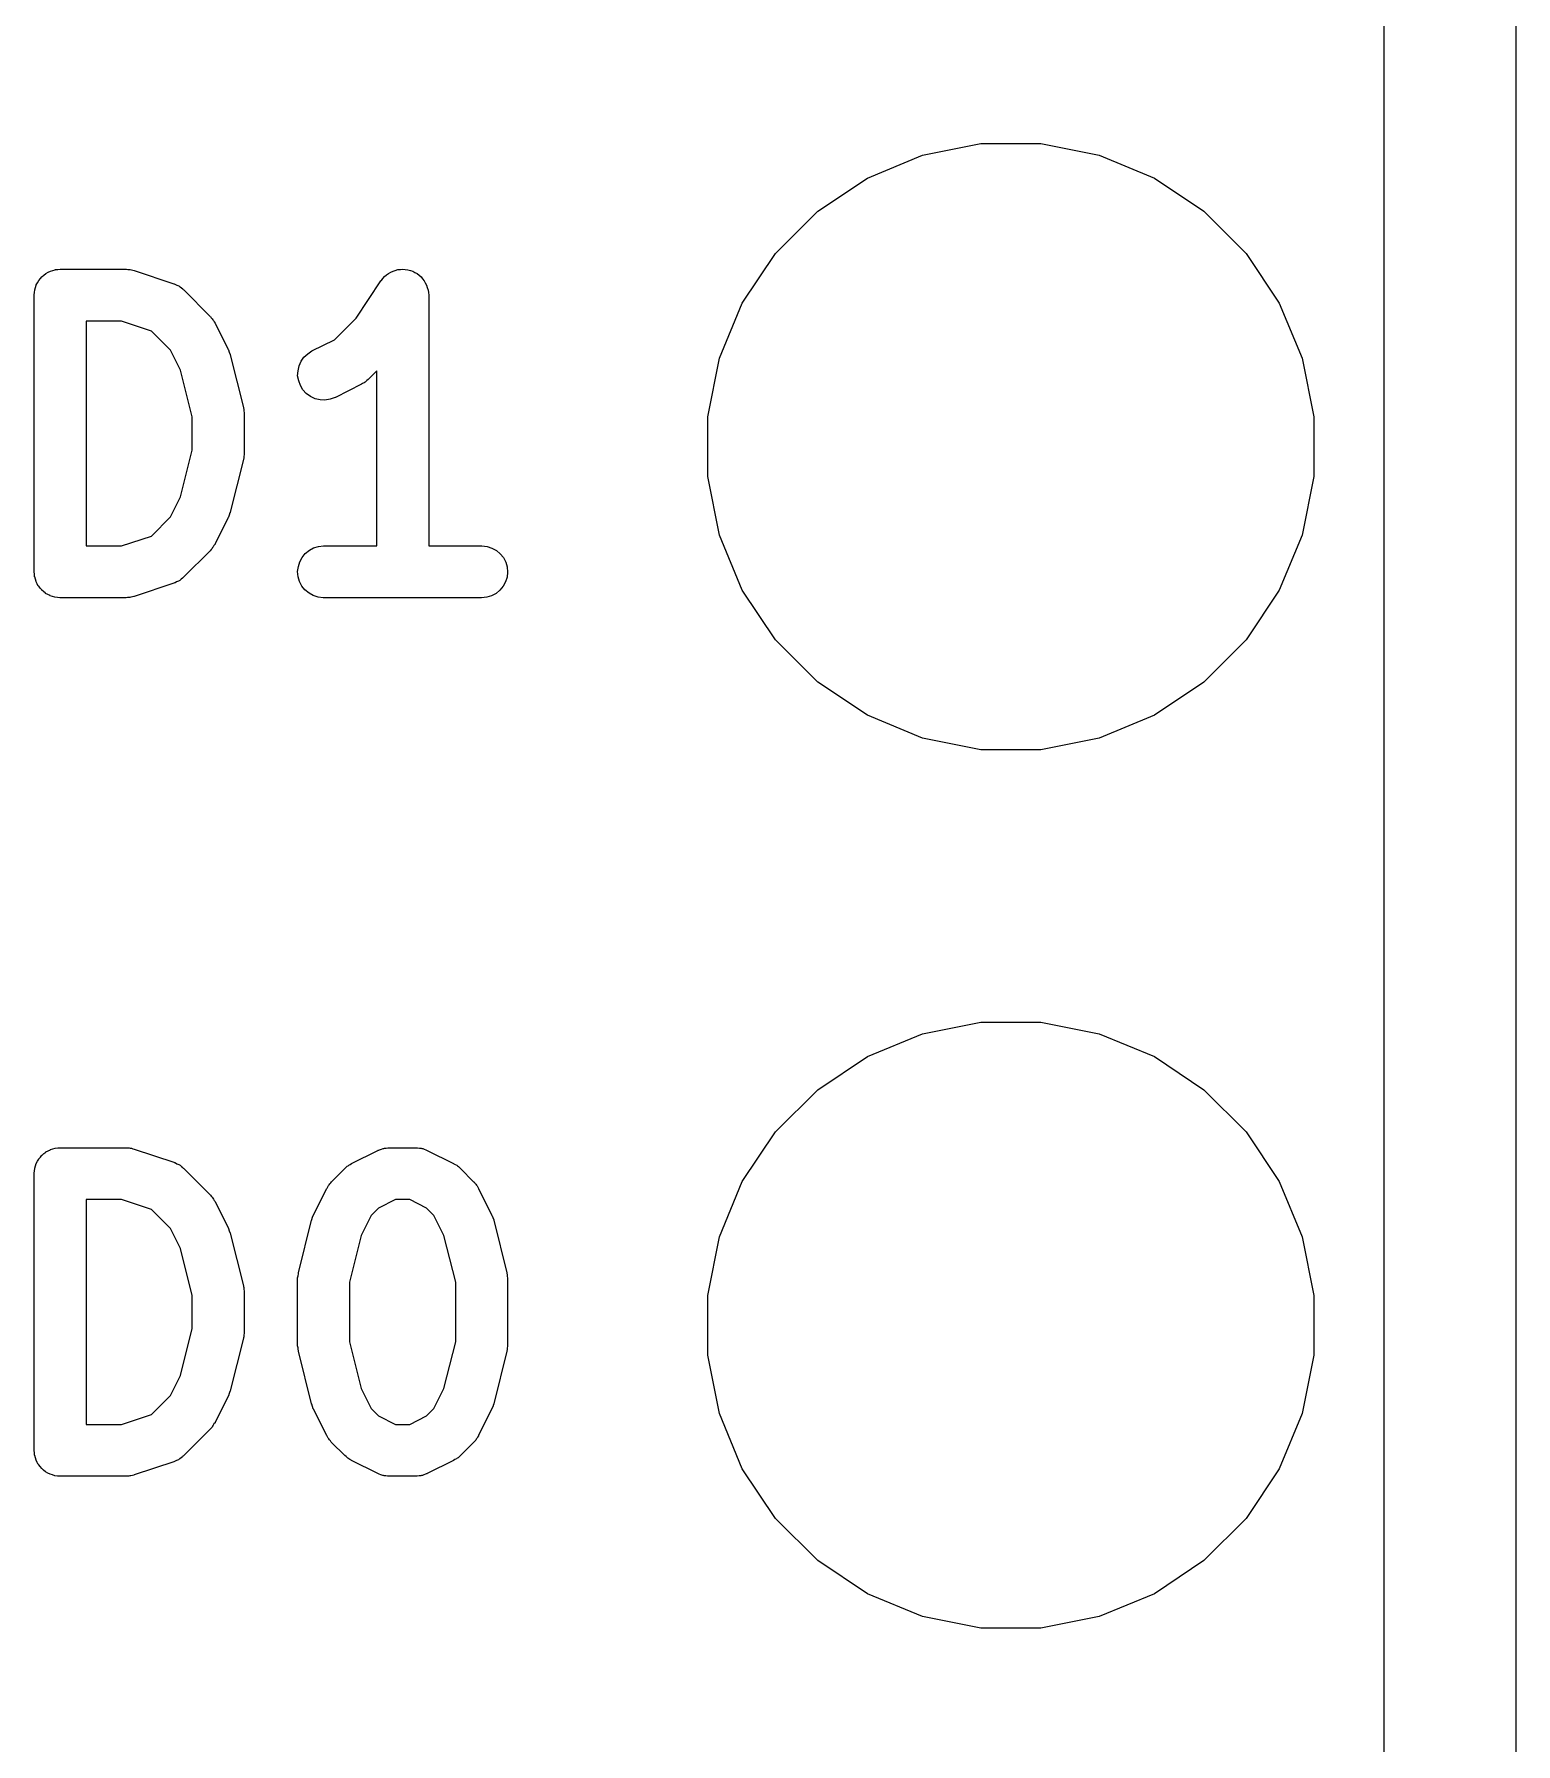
# Model space of a CAD drawing. Extents: x -557.2 to -539.1, y -88 to -54.6.
# Drawn here: x -543.362 to -539.077, y -72.508 to -67.565 of the extents above; entities that cross this region are included whole.
import ezdxf

# ---------------------------------------------------------------- set-up
doc = ezdxf.new("R2010")
doc.units = 0
doc.layers.add('BLACK', color=7, linetype='CONTINUOUS')

msp = doc.modelspace()

# ---------------------------------------------------------------- linework, layer by layer
at = {"layer": 'BLACK', "linetype": 'CONTINUOUS'}
for p, q in [((-539.077, -59.8772), (-539.077, -87.7984)), ((-539.458, -87.6173), (-539.458, -60.0583)), ((-540.793, -67.9152), (-540.624, -67.8815)), ((-540.624, -67.8815), (-540.451, -67.8815)), ((-540.451, -67.8815), (-540.282, -67.9152)), ((-540.952, -67.9812), (-540.793, -67.9152)), ((-540.282, -67.9152), (-540.122, -67.9812)), ((-541.096, -68.0771), (-540.952, -67.9812)), ((-540.122, -67.9812), (-539.979, -68.0771)), ((-541.218, -68.1992), (-541.096, -68.0771)), ((-539.979, -68.0771), (-539.857, -68.1992)), ((-541.314, -68.3427), (-541.218, -68.1992)), ((-539.857, -68.1992), (-539.761, -68.3427)), ((-543.334, -68.2617), (-543.328, -68.2572)), ((-543.328, -68.2569), (-543.322, -68.2537)), ((-543.328, -68.2571), (-543.328, -68.2569)), ((-543.328, -68.2572), (-543.328, -68.2571)), ((-543.322, -68.2537), (-543.315, -68.2504)), ((-543.315, -68.2502), (-543.308, -68.2482)), ((-543.315, -68.2503), (-543.315, -68.2502)), ((-543.315, -68.2504), (-543.315, -68.2503)), ((-543.308, -68.2482), (-543.301, -68.2461)), ((-543.301, -68.246), (-543.294, -68.2454)), ((-543.301, -68.2461), (-543.301, -68.246)), ((-543.301, -68.2461), (-543.301, -68.2461)), ((-543.294, -68.2454), (-543.287, -68.2447)), ((-543.287, -68.2447), (-543.096, -68.2447)), ((-543.096, -68.2447), (-543.095, -68.2447)), ((-543.095, -68.2447), (-543.091, -68.2452)), ((-543.091, -68.2452), (-543.087, -68.2453)), ((-543.087, -68.2453), (-543.084, -68.246)), ((-543.084, -68.246), (-543.081, -68.2463)), ((-543.081, -68.2463), (-543.077, -68.2476)), ((-543.077, -68.2476), (-543.073, -68.2486)), ((-543.073, -68.2486), (-542.958, -68.2866)), ((-542.343, -68.2614), (-542.337, -68.2569)), ((-542.337, -68.2569), (-542.331, -68.2533)), ((-542.337, -68.2569), (-542.337, -68.2569)), ((-542.337, -68.2569), (-542.337, -68.2569)), ((-542.331, -68.2533), (-542.324, -68.2502)), ((-542.324, -68.2501), (-542.318, -68.2481)), ((-542.324, -68.2502), (-542.324, -68.2501)), ((-542.324, -68.2501), (-542.324, -68.2501)), ((-542.318, -68.2481), (-542.31, -68.246)), ((-542.31, -68.246), (-542.303, -68.2454)), ((-542.31, -68.246), (-542.31, -68.246)), ((-542.31, -68.246), (-542.31, -68.246)), ((-542.303, -68.2454), (-542.296, -68.2447)), ((-542.296, -68.2447), (-542.296, -68.2447)), ((-542.296, -68.2447), (-542.289, -68.2455)), ((-542.296, -68.2447), (-542.296, -68.2447)), ((-542.289, -68.2455), (-542.281, -68.2462)), ((-542.281, -68.2462), (-542.281, -68.2463)), ((-542.281, -68.2463), (-542.281, -68.2463)), ((-542.281, -68.2463), (-542.274, -68.2483)), ((-542.274, -68.2483), (-542.267, -68.2506)), ((-542.267, -68.2506), (-542.267, -68.2506)), ((-542.267, -68.2506), (-542.267, -68.2506)), ((-542.267, -68.2506), (-542.261, -68.2539)), ((-542.261, -68.2539), (-542.254, -68.2575)), ((-542.254, -68.2575), (-542.254, -68.2576)), ((-542.254, -68.2576), (-542.254, -68.2576)), ((-542.254, -68.2576), (-542.249, -68.2619)), ((-543.361, -68.3116), (-543.36, -68.3046)), ((-543.36, -68.3041), (-543.358, -68.2974)), ((-543.36, -68.3044), (-543.36, -68.3041)), ((-543.36, -68.3046), (-543.36, -68.3044)), ((-543.358, -68.2974), (-543.356, -68.2906)), ((-543.356, -68.2902), (-543.352, -68.2839)), ((-543.356, -68.2904), (-543.356, -68.2902)), ((-543.356, -68.2906), (-543.356, -68.2904)), ((-543.352, -68.2839), (-543.349, -68.2778)), ((-543.349, -68.2773), (-543.344, -68.2719)), ((-543.349, -68.2776), (-543.349, -68.2773)), ((-543.349, -68.2778), (-543.349, -68.2776)), ((-543.344, -68.2719), (-543.34, -68.2665)), ((-543.34, -68.2663), (-543.339, -68.2661)), ((-543.34, -68.2665), (-543.34, -68.2663)), ((-543.339, -68.2661), (-543.334, -68.2617)), ((-542.958, -68.2866), (-542.957, -68.287)), ((-542.957, -68.287), (-542.955, -68.2879)), ((-542.955, -68.2879), (-542.953, -68.2886)), ((-542.953, -68.2886), (-542.949, -68.291)), ((-542.949, -68.291), (-542.944, -68.2931)), ((-542.944, -68.2931), (-542.942, -68.2944)), ((-542.942, -68.2944), (-542.94, -68.2955)), ((-542.94, -68.2955), (-542.936, -68.2987)), ((-542.936, -68.2987), (-542.932, -68.3017)), ((-542.932, -68.3017), (-542.931, -68.3034)), ((-542.931, -68.3034), (-542.929, -68.3048)), ((-542.929, -68.3048), (-542.853, -68.381)), ((-542.431, -68.3862), (-542.359, -68.2781)), ((-542.359, -68.2781), (-542.358, -68.2773)), ((-542.358, -68.2772), (-542.354, -68.2718)), ((-542.358, -68.2773), (-542.358, -68.2772)), ((-542.358, -68.2773), (-542.358, -68.2773)), ((-542.358, -68.2773), (-542.358, -68.2773)), ((-542.354, -68.2718), (-542.349, -68.2661)), ((-542.349, -68.266), (-542.343, -68.2614)), ((-542.349, -68.2661), (-542.349, -68.266)), ((-542.349, -68.2661), (-542.349, -68.2661)), ((-542.249, -68.2619), (-542.243, -68.2669)), ((-542.243, -68.2669), (-542.243, -68.2669)), ((-542.243, -68.2669), (-542.243, -68.2669)), ((-542.243, -68.2669), (-542.239, -68.2723)), ((-542.239, -68.2723), (-542.234, -68.2782)), ((-542.234, -68.2782), (-542.234, -68.2783)), ((-542.234, -68.2783), (-542.234, -68.2783)), ((-542.234, -68.2783), (-542.231, -68.2846)), ((-542.231, -68.2846), (-542.227, -68.2911)), ((-542.227, -68.2911), (-542.227, -68.2912)), ((-542.227, -68.2912), (-542.227, -68.2912)), ((-542.227, -68.2912), (-542.225, -68.2981)), ((-542.225, -68.2981), (-542.223, -68.3051)), ((-542.223, -68.3051), (-542.223, -68.3052)), ((-542.223, -68.3052), (-542.223, -68.3053)), ((-542.223, -68.3053), (-542.222, -68.3123)), ((-543.362, -68.3187), (-543.361, -68.3116)), ((-543.362, -68.3192), (-543.362, -68.3187)), ((-543.362, -68.3197), (-543.362, -68.3192)), ((-543.362, -68.3192), (-543.362, -68.3192)), ((-543.362, -68.3192), (-543.362, -68.3192)), ((-543.362, -69.1197), (-543.362, -68.3197)), ((-542.222, -68.3123), (-542.221, -68.3197)), ((-542.221, -68.3197), (-542.221, -69.0447)), ((-541.38, -68.5022), (-541.314, -68.3427)), ((-539.761, -68.3427), (-539.695, -68.5022)), ((-543.212, -68.3947), (-543.212, -69.0447)), ((-543.109, -68.3947), (-543.212, -68.3947)), ((-543.023, -68.4234), (-543.109, -68.3947)), ((-542.853, -68.381), (-542.852, -68.3817)), ((-542.852, -68.3817), (-542.85, -68.385)), ((-542.85, -68.385), (-542.847, -68.3881)), ((-542.847, -68.3881), (-542.845, -68.3907)), ((-542.845, -68.3907), (-542.843, -68.3931)), ((-542.843, -68.3931), (-542.841, -68.3969)), ((-542.841, -68.3969), (-542.839, -68.4004)), ((-542.839, -68.4004), (-542.801, -68.4766)), ((-542.493, -68.4485), (-542.431, -68.3862)), ((-542.968, -68.4784), (-543.023, -68.4234)), ((-542.559, -68.4812), (-542.493, -68.4485)), ((-542.939, -68.5364), (-542.968, -68.4784)), ((-542.801, -68.4766), (-542.8, -68.4776)), ((-542.8, -68.4776), (-542.8, -68.4779)), ((-542.8, -68.4779), (-542.8, -68.4782)), ((-542.8, -68.4782), (-542.798, -68.4848)), ((-542.798, -68.4848), (-542.795, -68.4913)), ((-542.795, -68.4913), (-542.795, -68.4917)), ((-542.795, -68.4917), (-542.795, -68.492)), ((-542.795, -68.492), (-542.757, -68.6444)), ((-542.59, -68.511), (-542.582, -68.499)), ((-542.582, -68.499), (-542.571, -68.489)), ((-542.571, -68.489), (-542.559, -68.4812)), ((-541.414, -68.6715), (-541.38, -68.5022)), ((-539.695, -68.5022), (-539.661, -68.6715)), ((-542.905, -68.6718), (-542.939, -68.5364)), ((-542.6, -68.5532), (-542.599, -68.5386)), ((-542.597, -68.5676), (-542.6, -68.5532)), ((-542.599, -68.5386), (-542.596, -68.5243)), ((-542.596, -68.5243), (-542.59, -68.511)), ((-542.371, -68.5389), (-542.396, -68.5632)), ((-542.371, -69.0447), (-542.371, -68.5389)), ((-542.592, -68.5813), (-542.597, -68.5676)), ((-542.585, -68.5938), (-542.592, -68.5813)), ((-542.575, -68.6045), (-542.585, -68.5938)), ((-542.563, -68.6131), (-542.575, -68.6045)), ((-542.415, -68.5773), (-542.491, -68.6154)), ((-542.412, -68.575), (-542.415, -68.5773)), ((-542.408, -68.5731), (-542.412, -68.575)), ((-542.405, -68.5711), (-542.408, -68.5731)), ((-542.403, -68.5695), (-542.405, -68.5711)), ((-542.4, -68.5666), (-542.403, -68.5695)), ((-542.396, -68.5639), (-542.4, -68.5666)), ((-542.396, -68.5632), (-542.396, -68.5639)), ((-542.757, -68.6444), (-542.757, -68.6454)), ((-542.757, -68.6454), (-542.757, -68.6467)), ((-542.757, -68.6467), (-542.756, -68.648)), ((-542.756, -68.648), (-542.756, -68.654)), ((-542.756, -68.654), (-542.755, -68.6599)), ((-542.549, -68.6192), (-542.563, -68.6131)), ((-542.535, -68.6226), (-542.549, -68.6192)), ((-542.521, -68.6231), (-542.535, -68.6226)), ((-542.506, -68.6209), (-542.521, -68.6231)), ((-542.492, -68.6158), (-542.506, -68.6209)), ((-542.491, -68.6154), (-542.492, -68.6158)), ((-542.905, -68.7676), (-542.905, -68.6718)), ((-542.755, -68.6599), (-542.755, -68.6612)), ((-542.755, -68.6612), (-542.755, -68.6626)), ((-542.755, -68.6626), (-542.755, -68.7768)), ((-541.414, -68.8441), (-541.414, -68.6715)), ((-539.661, -68.6715), (-539.661, -68.8441)), ((-542.939, -68.9031), (-542.905, -68.7676)), ((-542.757, -68.795), (-542.795, -68.9474)), ((-542.756, -68.7924), (-542.757, -68.7937)), ((-542.757, -68.7937), (-542.757, -68.795)), ((-542.755, -68.7806), (-542.756, -68.7865)), ((-542.756, -68.7865), (-542.756, -68.7924)), ((-542.755, -68.7768), (-542.755, -68.7779)), ((-542.755, -68.7779), (-542.755, -68.7792)), ((-542.755, -68.7792), (-542.755, -68.7806)), ((-541.38, -69.0134), (-541.414, -68.8441)), ((-539.661, -68.8441), (-539.695, -69.0134)), ((-542.968, -68.961), (-542.939, -68.9031)), ((-542.796, -68.9491), (-542.798, -68.9556)), ((-542.795, -68.9488), (-542.796, -68.9491)), ((-542.795, -68.9474), (-542.795, -68.9484)), ((-542.795, -68.9484), (-542.795, -68.9488)), ((-543.023, -69.0161), (-542.968, -68.961)), ((-542.801, -68.9628), (-542.839, -69.039)), ((-542.8, -68.9621), (-542.801, -68.9624)), ((-542.801, -68.9624), (-542.801, -68.9628)), ((-542.798, -68.9556), (-542.8, -68.9621)), ((-543.212, -69.0447), (-543.109, -69.0447)), ((-543.109, -69.0447), (-543.023, -69.0161)), ((-542.846, -69.0496), (-542.847, -69.0522)), ((-542.844, -69.0471), (-542.846, -69.0496)), ((-542.842, -69.0434), (-542.844, -69.0471)), ((-542.839, -69.0399), (-542.842, -69.0434)), ((-542.839, -69.039), (-542.839, -69.0399)), ((-542.566, -69.0572), (-542.554, -69.0504)), ((-542.554, -69.0504), (-542.54, -69.0461)), ((-542.54, -69.0461), (-542.525, -69.0447)), ((-542.525, -69.0447), (-542.371, -69.0447)), ((-542.221, -69.0447), (-542.068, -69.0447)), ((-542.068, -69.0447), (-542.067, -69.0447)), ((-542.067, -69.0447), (-542.052, -69.0463)), ((-542.052, -69.0463), (-542.038, -69.0508)), ((-542.038, -69.0508), (-542.025, -69.0578)), ((-541.314, -69.1729), (-541.38, -69.0134)), ((-539.695, -69.0134), (-539.761, -69.1729)), ((-542.853, -69.0585), (-542.929, -69.1346)), ((-542.85, -69.0552), (-542.853, -69.0585)), ((-542.847, -69.0522), (-542.85, -69.0552)), ((-542.598, -69.1046), (-542.594, -69.0906)), ((-542.594, -69.0906), (-542.587, -69.0778)), ((-542.587, -69.0778), (-542.578, -69.0665)), ((-542.578, -69.0665), (-542.566, -69.0572)), ((-542.025, -69.0578), (-542.014, -69.0672)), ((-542.014, -69.0672), (-542.005, -69.0786)), ((-542.005, -69.0786), (-541.998, -69.0916)), ((-541.998, -69.0916), (-541.994, -69.1056)), ((-543.361, -69.1267), (-543.362, -69.1197)), ((-543.361, -69.1338), (-543.361, -69.1267)), ((-543.36, -69.134), (-543.361, -69.1338)), ((-543.36, -69.1343), (-543.36, -69.134)), ((-543.358, -69.141), (-543.36, -69.1343)), ((-543.356, -69.1478), (-543.358, -69.141)), ((-543.356, -69.148), (-543.356, -69.1478)), ((-543.356, -69.1483), (-543.356, -69.148)), ((-543.353, -69.1545), (-543.356, -69.1483)), ((-542.95, -69.1489), (-542.954, -69.1512)), ((-542.945, -69.1468), (-542.95, -69.1489)), ((-542.943, -69.1455), (-542.945, -69.1468)), ((-542.941, -69.1445), (-542.943, -69.1455)), ((-542.937, -69.1413), (-542.941, -69.1445)), ((-542.933, -69.1384), (-542.937, -69.1413)), ((-542.932, -69.1368), (-542.933, -69.1384)), ((-542.93, -69.1354), (-542.932, -69.1368)), ((-542.929, -69.1346), (-542.93, -69.1354)), ((-542.6, -69.1192), (-542.598, -69.1046)), ((-542.599, -69.1338), (-542.6, -69.1192)), ((-542.595, -69.1478), (-542.599, -69.1338)), ((-542.588, -69.1608), (-542.595, -69.1478)), ((-541.999, -69.1488), (-542.006, -69.1616)), ((-541.994, -69.1348), (-541.999, -69.1488)), ((-541.994, -69.1056), (-541.993, -69.1202)), ((-541.993, -69.1202), (-541.994, -69.1348)), ((-543.35, -69.1608), (-543.353, -69.1545)), ((-543.349, -69.161), (-543.35, -69.1608)), ((-543.349, -69.1612), (-543.349, -69.161)), ((-543.345, -69.1667), (-543.349, -69.1612)), ((-543.34, -69.1722), (-543.345, -69.1667)), ((-543.34, -69.1723), (-543.34, -69.1722)), ((-543.34, -69.1726), (-543.34, -69.1723)), ((-543.335, -69.177), (-543.34, -69.1726)), ((-543.329, -69.1816), (-543.335, -69.177)), ((-543.329, -69.1817), (-543.329, -69.1816)), ((-543.329, -69.1819), (-543.329, -69.1817)), ((-543.323, -69.1852), (-543.329, -69.1819)), ((-543.316, -69.1886), (-543.323, -69.1852)), ((-543.316, -69.1887), (-543.316, -69.1886)), ((-543.316, -69.1888), (-543.316, -69.1887)), ((-543.309, -69.1909), (-543.316, -69.1888)), ((-543.302, -69.1931), (-543.309, -69.1909)), ((-543.302, -69.1932), (-543.302, -69.1931)), ((-543.302, -69.1931), (-543.302, -69.1931)), ((-543.295, -69.1939), (-543.302, -69.1932)), ((-543.288, -69.1947), (-543.295, -69.1939)), ((-543.287, -69.1947), (-543.288, -69.1947)), ((-543.096, -69.1947), (-543.287, -69.1947)), ((-543.287, -69.1947), (-543.287, -69.1947)), ((-543.287, -69.1947), (-543.287, -69.1947)), ((-543.287, -69.1947), (-543.287, -69.1947)), ((-543.092, -69.1943), (-543.096, -69.1947)), ((-543.088, -69.1942), (-543.092, -69.1943)), ((-543.085, -69.1936), (-543.088, -69.1942)), ((-543.082, -69.1933), (-543.085, -69.1936)), ((-543.078, -69.1921), (-543.082, -69.1933)), ((-543.074, -69.1912), (-543.078, -69.1921)), ((-543.073, -69.1909), (-543.074, -69.1912)), ((-542.958, -69.1528), (-543.073, -69.1909)), ((-542.956, -69.1519), (-542.958, -69.1528)), ((-542.954, -69.1512), (-542.956, -69.1519)), ((-542.579, -69.1722), (-542.588, -69.1608)), ((-542.567, -69.1816), (-542.579, -69.1722)), ((-542.555, -69.1886), (-542.567, -69.1816)), ((-542.541, -69.1931), (-542.555, -69.1886)), ((-542.526, -69.1947), (-542.541, -69.1931)), ((-542.525, -69.1947), (-542.526, -69.1947)), ((-542.068, -69.1947), (-542.525, -69.1947)), ((-542.053, -69.1933), (-542.068, -69.1947)), ((-542.039, -69.189), (-542.053, -69.1933)), ((-542.026, -69.1822), (-542.039, -69.189)), ((-542.015, -69.1729), (-542.026, -69.1822)), ((-542.006, -69.1616), (-542.015, -69.1729)), ((-541.218, -69.3164), (-541.314, -69.1729)), ((-539.761, -69.1729), (-539.857, -69.3164)), ((-541.096, -69.4385), (-541.218, -69.3164)), ((-539.857, -69.3164), (-539.979, -69.4385)), ((-540.952, -69.5344), (-541.096, -69.4385)), ((-539.979, -69.4385), (-540.122, -69.5344)), ((-540.793, -69.6004), (-540.952, -69.5344)), ((-540.122, -69.5344), (-540.282, -69.6004)), ((-540.624, -69.6341), (-540.793, -69.6004)), ((-540.451, -69.6341), (-540.624, -69.6341)), ((-540.282, -69.6004), (-540.451, -69.6341)), ((-540.793, -70.4552), (-540.624, -70.4215)), ((-540.624, -70.4215), (-540.451, -70.4215)), ((-540.451, -70.4215), (-540.282, -70.4552)), ((-540.952, -70.5212), (-540.793, -70.4552)), ((-540.282, -70.4552), (-540.122, -70.5212)), ((-541.096, -70.6171), (-540.952, -70.5212)), ((-540.122, -70.5212), (-539.979, -70.6171)), ((-541.218, -70.7392), (-541.096, -70.6171)), ((-539.979, -70.6171), (-539.857, -70.7392)), ((-541.314, -70.8827), (-541.218, -70.7392)), ((-539.857, -70.7392), (-539.761, -70.8827)), ((-543.358, -70.8374), (-543.356, -70.8306)), ((-543.356, -70.8302), (-543.352, -70.8239)), ((-543.356, -70.8304), (-543.356, -70.8302)), ((-543.356, -70.8306), (-543.356, -70.8304)), ((-543.352, -70.8239), (-543.349, -70.8178)), ((-543.349, -70.8173), (-543.344, -70.8119)), ((-543.349, -70.8176), (-543.349, -70.8173)), ((-543.349, -70.8178), (-543.349, -70.8176)), ((-543.344, -70.8119), (-543.34, -70.8065)), ((-543.34, -70.8063), (-543.339, -70.8061)), ((-543.34, -70.8065), (-543.34, -70.8063)), ((-543.339, -70.8061), (-543.334, -70.8017)), ((-543.334, -70.8017), (-543.328, -70.7972)), ((-543.328, -70.7969), (-543.322, -70.7937)), ((-543.328, -70.7971), (-543.328, -70.7969)), ((-543.328, -70.7972), (-543.328, -70.7971)), ((-543.322, -70.7937), (-543.315, -70.7904)), ((-543.315, -70.7902), (-543.308, -70.7882)), ((-543.315, -70.7903), (-543.315, -70.7902)), ((-543.315, -70.7904), (-543.315, -70.7903)), ((-543.308, -70.7882), (-543.301, -70.7861)), ((-543.301, -70.786), (-543.294, -70.7854)), ((-543.301, -70.7861), (-543.301, -70.786)), ((-543.301, -70.7861), (-543.301, -70.7861)), ((-543.294, -70.7854), (-543.287, -70.7847)), ((-543.287, -70.7847), (-543.096, -70.7847)), ((-543.096, -70.7847), (-543.095, -70.7847)), ((-543.095, -70.7847), (-543.091, -70.7852)), ((-543.091, -70.7852), (-543.087, -70.7853)), ((-543.087, -70.7853), (-543.084, -70.786)), ((-543.084, -70.786), (-543.081, -70.7863)), ((-543.081, -70.7863), (-543.077, -70.7876)), ((-543.077, -70.7876), (-543.073, -70.7886)), ((-543.073, -70.7886), (-542.958, -70.8266)), ((-542.958, -70.8266), (-542.957, -70.827)), ((-542.957, -70.827), (-542.955, -70.8279)), ((-542.955, -70.8279), (-542.953, -70.8286)), ((-542.953, -70.8286), (-542.949, -70.831)), ((-542.949, -70.831), (-542.944, -70.8331)), ((-542.448, -70.833), (-542.444, -70.8307)), ((-542.444, -70.8307), (-542.368, -70.7926)), ((-542.368, -70.7926), (-542.367, -70.7922)), ((-542.367, -70.7922), (-542.365, -70.7914)), ((-542.365, -70.7914), (-542.363, -70.7904)), ((-542.363, -70.7904), (-542.358, -70.7889)), ((-542.358, -70.7889), (-542.353, -70.7871)), ((-542.353, -70.7871), (-542.351, -70.7868)), ((-542.351, -70.7868), (-542.349, -70.7861)), ((-542.349, -70.7861), (-542.344, -70.7856)), ((-542.344, -70.7856), (-542.339, -70.7848)), ((-542.339, -70.7848), (-542.337, -70.7849)), ((-542.337, -70.7849), (-542.334, -70.7847)), ((-542.334, -70.7847), (-542.258, -70.7847)), ((-542.258, -70.7847), (-542.257, -70.7847)), ((-542.257, -70.7847), (-542.255, -70.785)), ((-542.255, -70.785), (-542.253, -70.7849)), ((-542.253, -70.7849), (-542.248, -70.7858)), ((-542.248, -70.7858), (-542.243, -70.7863)), ((-542.243, -70.7863), (-542.241, -70.787)), ((-542.241, -70.787), (-542.238, -70.7874)), ((-542.238, -70.7874), (-542.234, -70.7892)), ((-542.234, -70.7892), (-542.229, -70.7908)), ((-542.229, -70.7908), (-542.227, -70.7918)), ((-542.227, -70.7918), (-542.225, -70.7926)), ((-542.225, -70.7926), (-542.149, -70.8307)), ((-542.149, -70.8307), (-542.148, -70.8312)), ((-542.148, -70.8312), (-542.144, -70.8335)), ((-543.362, -70.8587), (-543.361, -70.8516)), ((-543.362, -70.8592), (-543.362, -70.8587)), ((-543.362, -70.8597), (-543.362, -70.8592)), ((-543.362, -70.8592), (-543.362, -70.8592)), ((-543.362, -70.8592), (-543.362, -70.8592)), ((-543.362, -71.6597), (-543.362, -70.8597)), ((-543.361, -70.8516), (-543.36, -70.8446)), ((-543.36, -70.8441), (-543.358, -70.8374)), ((-543.36, -70.8444), (-543.36, -70.8441)), ((-543.36, -70.8446), (-543.36, -70.8444)), ((-542.944, -70.8331), (-542.942, -70.8344)), ((-542.942, -70.8344), (-542.94, -70.8355)), ((-542.94, -70.8355), (-542.936, -70.8387)), ((-542.936, -70.8387), (-542.932, -70.8417)), ((-542.932, -70.8417), (-542.931, -70.8434)), ((-542.931, -70.8434), (-542.929, -70.8448)), ((-542.929, -70.8448), (-542.853, -70.921)), ((-542.502, -70.8829), (-542.464, -70.8448)), ((-542.464, -70.8448), (-542.463, -70.844)), ((-542.463, -70.844), (-542.46, -70.8414)), ((-542.46, -70.8414), (-542.457, -70.8385)), ((-542.457, -70.8385), (-542.454, -70.8368)), ((-542.454, -70.8368), (-542.452, -70.8349)), ((-542.452, -70.8349), (-542.448, -70.833)), ((-542.144, -70.8335), (-542.14, -70.8355)), ((-542.14, -70.8355), (-542.138, -70.8375)), ((-542.138, -70.8375), (-542.135, -70.8392)), ((-542.135, -70.8392), (-542.132, -70.8421)), ((-542.132, -70.8421), (-542.129, -70.8448)), ((-542.129, -70.8448), (-542.091, -70.8829)), ((-542.853, -70.921), (-542.852, -70.9217)), ((-542.852, -70.9217), (-542.85, -70.925)), ((-542.85, -70.925), (-542.847, -70.9281)), ((-542.847, -70.9281), (-542.845, -70.9307)), ((-542.554, -70.9785), (-542.516, -70.9024)), ((-542.516, -70.9024), (-542.515, -70.9014)), ((-542.515, -70.9014), (-542.513, -70.8979)), ((-542.513, -70.8979), (-542.511, -70.8942)), ((-542.511, -70.8942), (-542.509, -70.8918)), ((-542.509, -70.8918), (-542.507, -70.8891)), ((-542.507, -70.8891), (-542.504, -70.8861)), ((-542.504, -70.8861), (-542.502, -70.8829)), ((-542.091, -70.8829), (-542.09, -70.8836)), ((-542.09, -70.8836), (-542.088, -70.8869)), ((-542.088, -70.8869), (-542.085, -70.89)), ((-542.085, -70.89), (-542.083, -70.8926)), ((-542.083, -70.8926), (-542.081, -70.895)), ((-542.081, -70.895), (-542.079, -70.8988)), ((-542.079, -70.8988), (-542.077, -70.9024)), ((-542.077, -70.9024), (-542.039, -70.9785)), ((-541.38, -71.0422), (-541.314, -70.8827)), ((-539.761, -70.8827), (-539.695, -71.0422)), ((-543.212, -70.9347), (-543.212, -71.5847)), ((-543.109, -70.9347), (-543.212, -70.9347)), ((-543.023, -70.9634), (-543.109, -70.9347)), ((-542.968, -71.0184), (-543.023, -70.9634)), ((-542.845, -70.9307), (-542.843, -70.9331)), ((-542.843, -70.9331), (-542.841, -70.9369)), ((-542.841, -70.9369), (-542.839, -70.9404)), ((-542.839, -70.9404), (-542.801, -71.0166)), ((-542.557, -70.9857), (-542.554, -70.9792)), ((-542.554, -70.9789), (-542.554, -70.9785)), ((-542.554, -70.9792), (-542.554, -70.9789)), ((-542.366, -70.9594), (-542.387, -70.9803)), ((-542.317, -70.9347), (-542.366, -70.9594)), ((-542.276, -70.9347), (-542.317, -70.9347)), ((-542.227, -70.9594), (-542.276, -70.9347)), ((-542.206, -70.9803), (-542.227, -70.9594)), ((-542.039, -70.9785), (-542.038, -70.9795)), ((-542.038, -70.9795), (-542.038, -70.9798)), ((-542.939, -71.0764), (-542.968, -71.0184)), ((-542.801, -71.0166), (-542.8, -71.0176)), ((-542.8, -71.0176), (-542.8, -71.0179)), ((-542.8, -71.0179), (-542.8, -71.0182)), ((-542.8, -71.0182), (-542.798, -71.0248)), ((-542.798, -71.0248), (-542.795, -71.0313)), ((-542.598, -71.1463), (-542.56, -70.9939)), ((-542.56, -70.9939), (-542.559, -70.9929)), ((-542.559, -70.9922), (-542.557, -70.9857)), ((-542.559, -70.9926), (-542.559, -70.9922)), ((-542.559, -70.9929), (-542.559, -70.9926)), ((-542.387, -70.9803), (-542.416, -71.0383)), ((-542.177, -71.0383), (-542.206, -70.9803)), ((-542.038, -70.9798), (-542.038, -70.9801)), ((-542.038, -70.9801), (-542.036, -70.9867)), ((-542.036, -70.9867), (-542.033, -70.9932)), ((-542.033, -70.9932), (-542.033, -70.9936)), ((-542.033, -70.9936), (-542.033, -70.9939)), ((-542.033, -70.9939), (-541.995, -71.1463)), ((-542.905, -71.2118), (-542.939, -71.0764)), ((-542.795, -71.0313), (-542.795, -71.0317)), ((-542.795, -71.0317), (-542.795, -71.032)), ((-542.795, -71.032), (-542.757, -71.1844)), ((-542.416, -71.0383), (-542.45, -71.1737)), ((-542.143, -71.1737), (-542.177, -71.0383)), ((-541.414, -71.2115), (-541.38, -71.0422)), ((-539.695, -71.0422), (-539.661, -71.2115)), ((-542.6, -71.1608), (-542.599, -71.1548)), ((-542.6, -71.1621), (-542.6, -71.1608)), ((-542.6, -71.1634), (-542.6, -71.1621)), ((-542.6, -71.1645), (-542.6, -71.1634)), ((-542.6, -71.3549), (-542.6, -71.1645)), ((-542.599, -71.1548), (-542.598, -71.1489)), ((-542.598, -71.1476), (-542.598, -71.1463)), ((-542.598, -71.1489), (-542.598, -71.1476)), ((-542.45, -71.1737), (-542.45, -71.3457)), ((-542.143, -71.3457), (-542.143, -71.1737)), ((-541.995, -71.1463), (-541.995, -71.1473)), ((-541.995, -71.1473), (-541.995, -71.1486)), ((-541.995, -71.1486), (-541.994, -71.1499)), ((-541.994, -71.1499), (-541.994, -71.1559)), ((-541.994, -71.1559), (-541.993, -71.1618)), ((-541.993, -71.1618), (-541.993, -71.1631)), ((-541.993, -71.1631), (-541.993, -71.1645)), ((-541.993, -71.1645), (-541.993, -71.3549)), ((-542.905, -71.3076), (-542.905, -71.2118)), ((-542.757, -71.1844), (-542.757, -71.1854)), ((-542.757, -71.1854), (-542.757, -71.1867)), ((-542.757, -71.1867), (-542.756, -71.188)), ((-542.756, -71.188), (-542.756, -71.194)), ((-542.756, -71.194), (-542.755, -71.1999)), ((-542.755, -71.1999), (-542.755, -71.2012)), ((-542.755, -71.2012), (-542.755, -71.2026)), ((-542.755, -71.2026), (-542.755, -71.3168)), ((-541.414, -71.3841), (-541.414, -71.2115)), ((-539.661, -71.2115), (-539.661, -71.3841)), ((-542.939, -71.4431), (-542.905, -71.3076)), ((-542.755, -71.3206), (-542.756, -71.3265)), ((-542.755, -71.3168), (-542.755, -71.3179)), ((-542.755, -71.3179), (-542.755, -71.3192)), ((-542.755, -71.3192), (-542.755, -71.3206)), ((-542.757, -71.335), (-542.795, -71.4874)), ((-542.756, -71.3324), (-542.757, -71.3337)), ((-542.757, -71.3337), (-542.757, -71.335)), ((-542.756, -71.3265), (-542.756, -71.3324)), ((-542.6, -71.3563), (-542.6, -71.3549)), ((-542.6, -71.3576), (-542.6, -71.3563)), ((-542.599, -71.3635), (-542.6, -71.3576)), ((-542.599, -71.3695), (-542.599, -71.3635)), ((-542.598, -71.3708), (-542.599, -71.3695)), ((-542.598, -71.3721), (-542.598, -71.3708)), ((-542.598, -71.3731), (-542.598, -71.3721)), ((-542.56, -71.5255), (-542.598, -71.3731)), ((-542.45, -71.3457), (-542.416, -71.4811)), ((-542.177, -71.4811), (-542.143, -71.3457)), ((-541.995, -71.3731), (-542.033, -71.5255)), ((-541.994, -71.3705), (-541.995, -71.3718)), ((-541.995, -71.3718), (-541.995, -71.3731)), ((-541.993, -71.3587), (-541.994, -71.3646)), ((-541.994, -71.3646), (-541.994, -71.3705)), ((-541.993, -71.3549), (-541.993, -71.356)), ((-541.993, -71.356), (-541.993, -71.3573)), ((-541.993, -71.3573), (-541.993, -71.3587)), ((-541.38, -71.5534), (-541.414, -71.3841)), ((-539.661, -71.3841), (-539.695, -71.5534)), ((-542.968, -71.501), (-542.939, -71.4431)), ((-543.023, -71.5561), (-542.968, -71.501)), ((-542.801, -71.5028), (-542.839, -71.579)), ((-542.8, -71.5021), (-542.801, -71.5024)), ((-542.801, -71.5024), (-542.801, -71.5028)), ((-542.798, -71.4956), (-542.8, -71.5021)), ((-542.796, -71.4891), (-542.798, -71.4956)), ((-542.795, -71.4888), (-542.796, -71.4891)), ((-542.795, -71.4874), (-542.795, -71.4884)), ((-542.795, -71.4884), (-542.795, -71.4888)), ((-542.416, -71.4811), (-542.387, -71.5391)), ((-542.206, -71.5391), (-542.177, -71.4811)), ((-543.109, -71.5847), (-543.023, -71.5561)), ((-542.56, -71.5258), (-542.56, -71.5255)), ((-542.559, -71.5262), (-542.56, -71.5258)), ((-542.557, -71.5327), (-542.559, -71.5262)), ((-542.555, -71.5393), (-542.557, -71.5327)), ((-542.555, -71.5396), (-542.555, -71.5393)), ((-542.554, -71.5399), (-542.555, -71.5396)), ((-542.554, -71.5409), (-542.554, -71.5399)), ((-542.516, -71.6171), (-542.554, -71.5409)), ((-542.387, -71.5391), (-542.366, -71.56)), ((-542.366, -71.56), (-542.317, -71.5847)), ((-542.276, -71.5847), (-542.227, -71.56)), ((-542.227, -71.56), (-542.206, -71.5391)), ((-542.039, -71.5409), (-542.077, -71.6171)), ((-542.036, -71.5337), (-542.039, -71.5402)), ((-542.039, -71.5402), (-542.039, -71.5405)), ((-542.039, -71.5405), (-542.039, -71.5409)), ((-542.034, -71.5272), (-542.036, -71.5337)), ((-542.033, -71.5265), (-542.034, -71.5269)), ((-542.034, -71.5269), (-542.034, -71.5272)), ((-542.033, -71.5255), (-542.033, -71.5265)), ((-541.314, -71.7129), (-541.38, -71.5534)), ((-539.695, -71.5534), (-539.761, -71.7129)), ((-543.212, -71.5847), (-543.109, -71.5847)), ((-542.853, -71.5985), (-542.929, -71.6746)), ((-542.85, -71.5952), (-542.853, -71.5985)), ((-542.847, -71.5922), (-542.85, -71.5952)), ((-542.846, -71.5896), (-542.847, -71.5922)), ((-542.844, -71.5871), (-542.846, -71.5896)), ((-542.842, -71.5834), (-542.844, -71.5871)), ((-542.839, -71.5799), (-542.842, -71.5834)), ((-542.839, -71.579), (-542.839, -71.5799)), ((-542.514, -71.6206), (-542.516, -71.6171)), ((-542.512, -71.6244), (-542.514, -71.6206)), ((-542.317, -71.5847), (-542.276, -71.5847)), ((-542.08, -71.6215), (-542.082, -71.6252)), ((-542.077, -71.618), (-542.08, -71.6215)), ((-542.077, -71.6171), (-542.077, -71.618)), ((-543.361, -71.6667), (-543.362, -71.6597)), ((-543.361, -71.6738), (-543.361, -71.6667)), ((-542.51, -71.6268), (-542.512, -71.6244)), ((-542.508, -71.6294), (-542.51, -71.6268)), ((-542.505, -71.6325), (-542.508, -71.6294)), ((-542.503, -71.6358), (-542.505, -71.6325)), ((-542.502, -71.6365), (-542.503, -71.6358)), ((-542.464, -71.6746), (-542.502, -71.6365)), ((-542.091, -71.6365), (-542.129, -71.6746)), ((-542.088, -71.6333), (-542.091, -71.6365)), ((-542.085, -71.6303), (-542.088, -71.6333)), ((-542.084, -71.6277), (-542.085, -71.6303)), ((-542.082, -71.6252), (-542.084, -71.6277)), ((-543.36, -71.674), (-543.361, -71.6738)), ((-543.36, -71.6743), (-543.36, -71.674)), ((-543.358, -71.681), (-543.36, -71.6743)), ((-543.356, -71.6878), (-543.358, -71.681)), ((-543.356, -71.688), (-543.356, -71.6878)), ((-543.356, -71.6883), (-543.356, -71.688)), ((-543.353, -71.6945), (-543.356, -71.6883)), ((-543.35, -71.7008), (-543.353, -71.6945)), ((-543.349, -71.701), (-543.35, -71.7008)), ((-543.349, -71.7012), (-543.349, -71.701)), ((-543.345, -71.7067), (-543.349, -71.7012)), ((-543.34, -71.7122), (-543.345, -71.7067)), ((-543.34, -71.7123), (-543.34, -71.7122)), ((-543.34, -71.7126), (-543.34, -71.7123)), ((-543.335, -71.717), (-543.34, -71.7126)), ((-543.329, -71.7216), (-543.335, -71.717)), ((-542.958, -71.6928), (-543.073, -71.7309)), ((-542.956, -71.6919), (-542.958, -71.6928)), ((-542.954, -71.6912), (-542.956, -71.6919)), ((-542.95, -71.6889), (-542.954, -71.6912)), ((-542.945, -71.6868), (-542.95, -71.6889)), ((-542.943, -71.6855), (-542.945, -71.6868)), ((-542.941, -71.6845), (-542.943, -71.6855)), ((-542.937, -71.6813), (-542.941, -71.6845)), ((-542.933, -71.6784), (-542.937, -71.6813)), ((-542.932, -71.6768), (-542.933, -71.6784)), ((-542.93, -71.6754), (-542.932, -71.6768)), ((-542.929, -71.6746), (-542.93, -71.6754)), ((-542.46, -71.6773), (-542.464, -71.6746)), ((-542.457, -71.6803), (-542.46, -71.6773)), ((-542.455, -71.682), (-542.457, -71.6803)), ((-542.452, -71.6839), (-542.455, -71.682)), ((-542.449, -71.6859), (-542.452, -71.6839)), ((-542.445, -71.6882), (-542.449, -71.6859)), ((-542.444, -71.6887), (-542.445, -71.6882)), ((-542.368, -71.7268), (-542.444, -71.6887)), ((-542.149, -71.6887), (-542.225, -71.7268)), ((-542.145, -71.6864), (-542.149, -71.6887)), ((-542.141, -71.6845), (-542.145, -71.6864)), ((-542.139, -71.6826), (-542.141, -71.6845)), ((-542.136, -71.6809), (-542.139, -71.6826)), ((-542.133, -71.678), (-542.136, -71.6809)), ((-542.13, -71.6754), (-542.133, -71.678)), ((-542.129, -71.6746), (-542.13, -71.6754)), ((-541.218, -71.8564), (-541.314, -71.7129)), ((-539.761, -71.7129), (-539.857, -71.8564)), ((-543.329, -71.7217), (-543.329, -71.7216)), ((-543.329, -71.7219), (-543.329, -71.7217)), ((-543.323, -71.7252), (-543.329, -71.7219)), ((-543.316, -71.7286), (-543.323, -71.7252)), ((-543.316, -71.7287), (-543.316, -71.7286)), ((-543.316, -71.7288), (-543.316, -71.7287)), ((-543.309, -71.7309), (-543.316, -71.7288)), ((-543.302, -71.7331), (-543.309, -71.7309)), ((-543.302, -71.7332), (-543.302, -71.7331)), ((-543.302, -71.7331), (-543.302, -71.7331)), ((-543.295, -71.7339), (-543.302, -71.7332)), ((-543.288, -71.7347), (-543.295, -71.7339)), ((-543.287, -71.7347), (-543.288, -71.7347)), ((-543.096, -71.7347), (-543.287, -71.7347)), ((-543.287, -71.7347), (-543.287, -71.7347)), ((-543.287, -71.7347), (-543.287, -71.7347)), ((-543.287, -71.7347), (-543.287, -71.7347)), ((-543.092, -71.7343), (-543.096, -71.7347)), ((-543.088, -71.7342), (-543.092, -71.7343)), ((-543.085, -71.7336), (-543.088, -71.7342)), ((-543.082, -71.7333), (-543.085, -71.7336)), ((-543.078, -71.7321), (-543.082, -71.7333)), ((-543.074, -71.7312), (-543.078, -71.7321)), ((-543.073, -71.7309), (-543.074, -71.7312)), ((-542.366, -71.7276), (-542.368, -71.7268)), ((-542.364, -71.7286), (-542.366, -71.7276)), ((-542.359, -71.7302), (-542.364, -71.7286)), ((-542.354, -71.732), (-542.359, -71.7302)), ((-542.352, -71.7324), (-542.354, -71.732)), ((-542.35, -71.7331), (-542.352, -71.7324)), ((-542.345, -71.7336), (-542.35, -71.7331)), ((-542.34, -71.7345), (-542.345, -71.7336)), ((-542.338, -71.7345), (-542.34, -71.7345)), ((-542.336, -71.7347), (-542.338, -71.7345)), ((-542.334, -71.7347), (-542.336, -71.7347)), ((-542.258, -71.7347), (-542.334, -71.7347)), ((-542.256, -71.7345), (-542.258, -71.7347)), ((-542.254, -71.7346), (-542.256, -71.7345)), ((-542.249, -71.7338), (-542.254, -71.7346)), ((-542.244, -71.7333), (-542.249, -71.7338)), ((-542.242, -71.7326), (-542.244, -71.7333)), ((-542.239, -71.7323), (-542.242, -71.7326)), ((-542.235, -71.7305), (-542.239, -71.7323)), ((-542.23, -71.729), (-542.235, -71.7305)), ((-542.228, -71.728), (-542.23, -71.729)), ((-542.226, -71.7272), (-542.228, -71.728)), ((-542.225, -71.7268), (-542.226, -71.7272)), ((-541.096, -71.9785), (-541.218, -71.8564)), ((-539.857, -71.8564), (-539.979, -71.9785)), ((-540.952, -72.0744), (-541.096, -71.9785)), ((-539.979, -71.9785), (-540.122, -72.0744)), ((-540.793, -72.1404), (-540.952, -72.0744)), ((-540.122, -72.0744), (-540.282, -72.1404)), ((-540.624, -72.1741), (-540.793, -72.1404)), ((-540.282, -72.1404), (-540.451, -72.1741)), ((-540.451, -72.1741), (-540.624, -72.1741))]:
    msp.add_line(p, q, dxfattribs=at)

doc.saveas('drawing.dxf')
